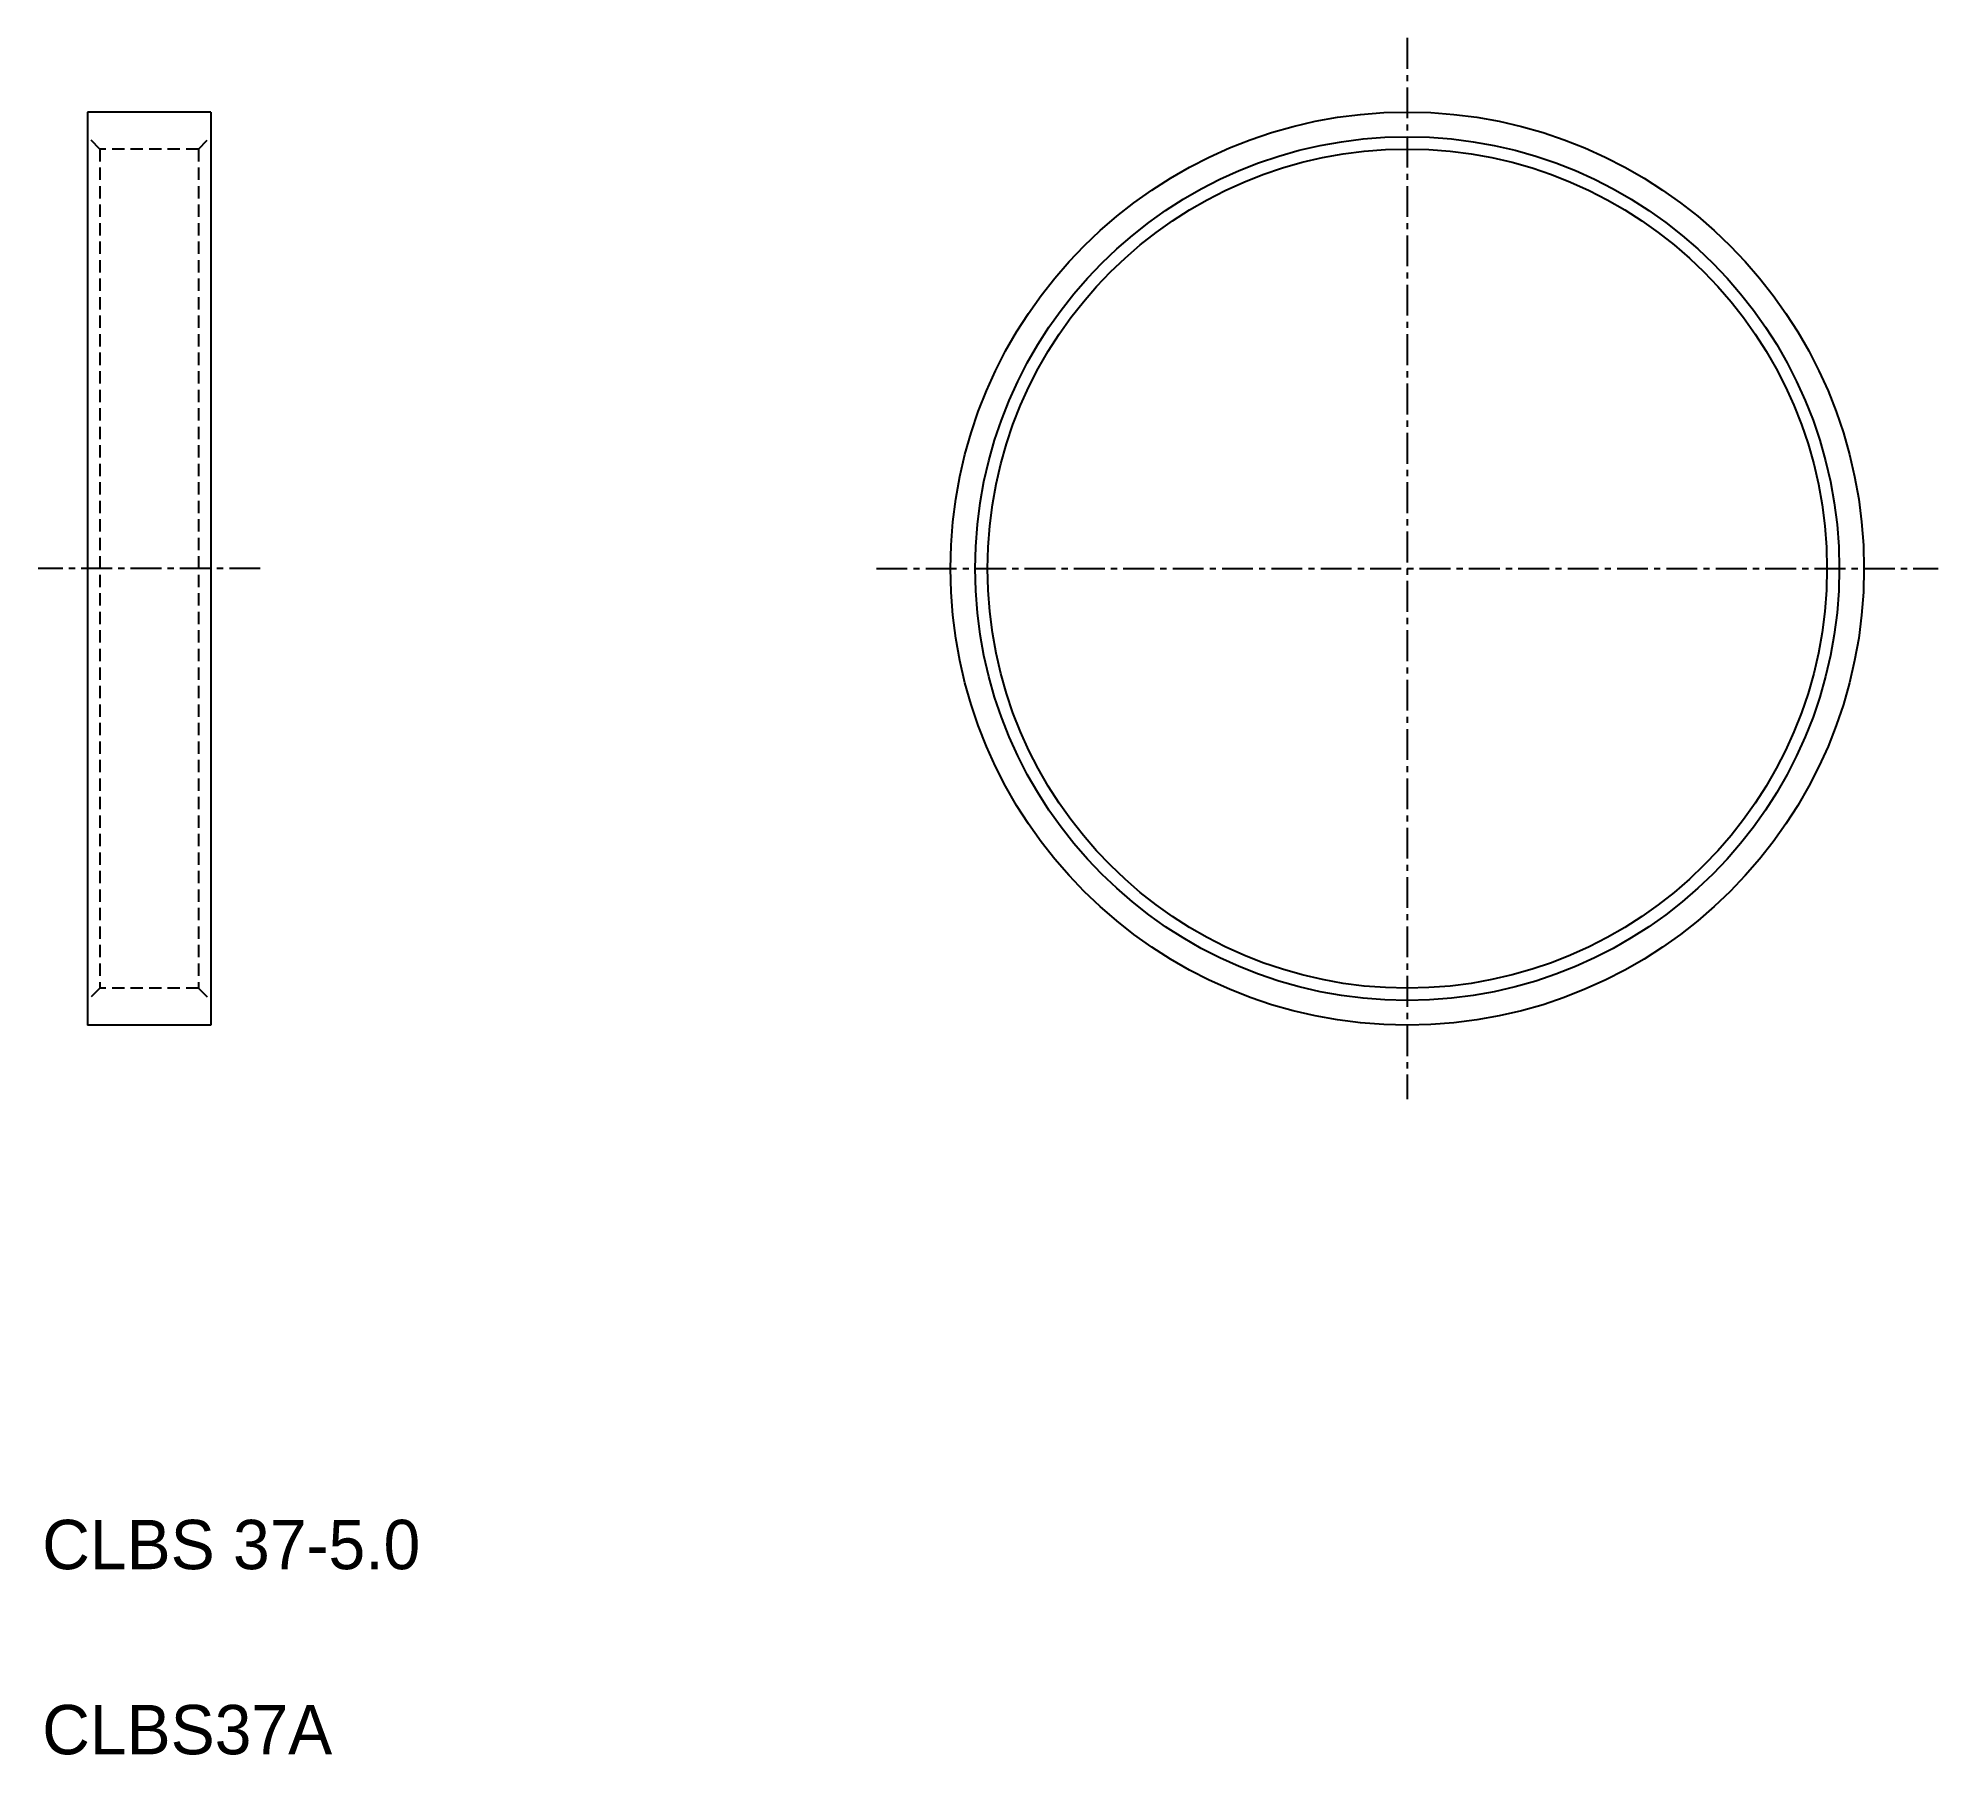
# Model space of a CAD drawing. Extents: x 162.2 to 239.2, y 77.3 to 146.8.
import ezdxf

# ---------------------------------------------------------------- set-up
doc = ezdxf.new("R2010")
doc.units = 0
doc.linetypes.add('CENTER', pattern=[2, 1.25, -0.25, 0.25, -0.25])
doc.linetypes.add('DASHED', pattern=[0.75, 0.5, -0.25])
doc.layers.get('0').update_dxf_attribs({"linetype": 'CONTINUOUS'})
doc.layers.add('CENTER', color=1, linetype='CENTER')

msp = doc.modelspace()

# ---------------------------------------------------------------- linework, layer by layer
at = {"color": 7, "linetype": 'CONTINUOUS'}
for p, q in [((164.235, 143.823), (164.235, 106.823)), ((169.235, 143.823), (164.235, 143.823)), ((166.735, 143.823), (166.735, 143.823)), ((167.985, 143.823), (167.985, 143.823)), ((169.235, 143.823), (169.235, 106.823)), ((169.235, 106.823), (164.235, 106.823))]:
    msp.add_line(p, q, dxfattribs=at)
at = {"color": 3, "linetype": 'DASHED'}
for p, q in [((164.735, 142.323), (164.235, 142.823)), ((168.735, 142.323), (169.235, 142.823)), ((164.735, 142.323), (164.735, 108.323)), ((168.735, 142.323), (164.735, 142.323)), ((168.735, 142.323), (168.735, 108.323)), ((164.735, 108.323), (164.235, 107.823)), ((168.735, 108.323), (164.735, 108.323)), ((168.735, 108.323), (169.235, 107.823))]:
    msp.add_line(p, q, dxfattribs=at)
at = {"color": 7, "linetype": 'CONTINUOUS'}
for radius in [18.5, 17.5, 17]:
    msp.add_circle((217.695, 125.323), radius, dxfattribs=at)
at = {"layer": 'CENTER', "color": 1, "linetype": 'CENTER'}
for p, q in [((217.695, 146.823), (217.695, 103.823)), ((171.235, 125.323), (162.235, 125.323)), ((196.195, 125.323), (239.195, 125.323))]:
    msp.add_line(p, q, dxfattribs=at)

# ---------------------------------------------------------------- texts
at = {"color": 7, "linetype": 'CONTINUOUS'}
for s, p in [('CLBS 37-5.0', (162.406, 84.781)), ('CLBS37A', (162.406, 77.281))]:
    msp.add_text(s, height=2, dxfattribs=at).set_placement(p)

doc.saveas('drawing.dxf')
